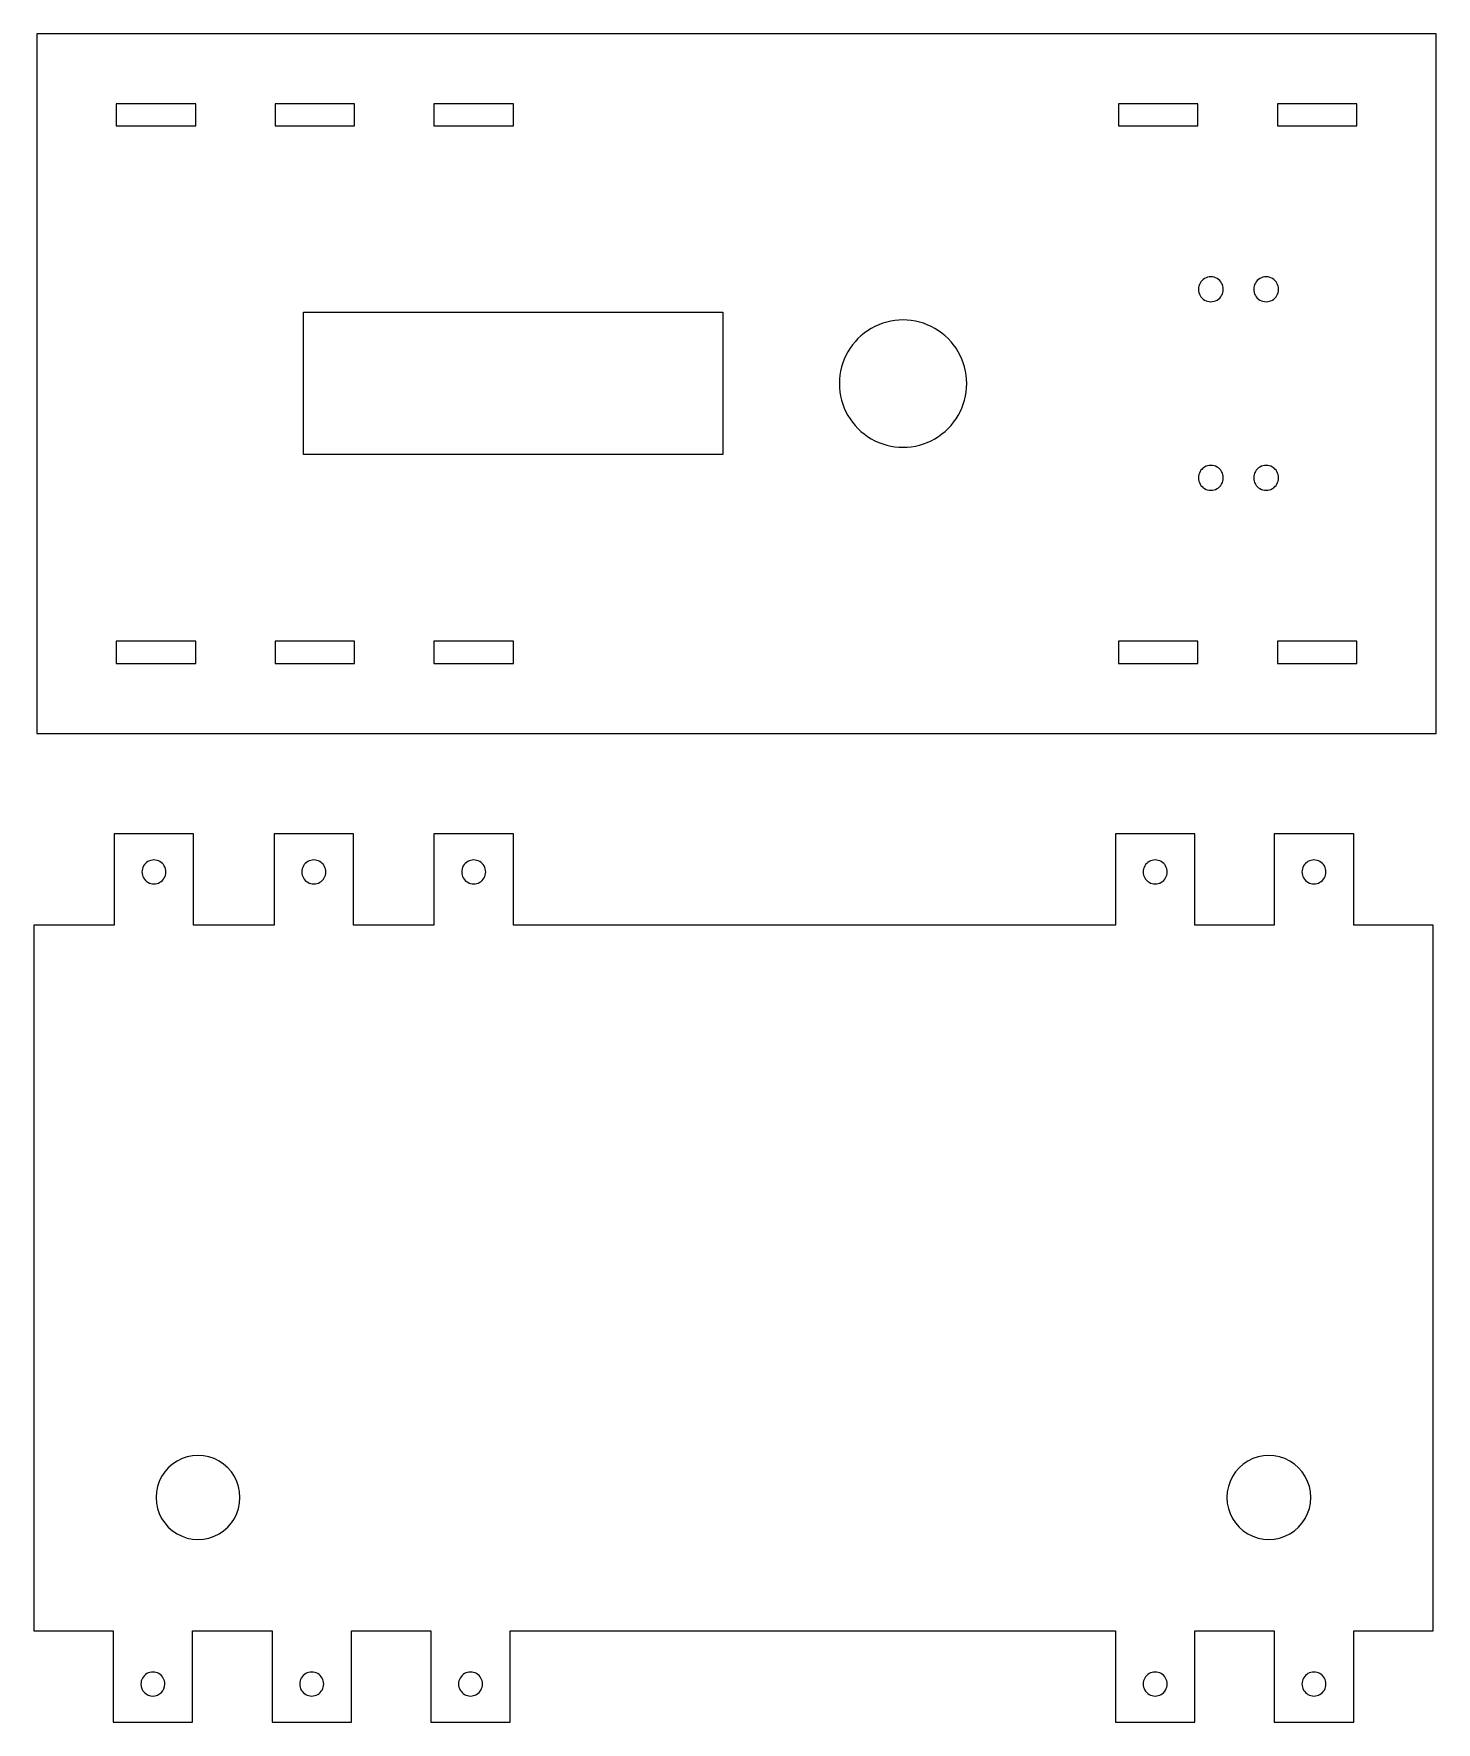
# Model space of a CAD drawing. Extents: x 4 to 205, y 51 to 292.
import ezdxf

# ---------------------------------------------------------------- set-up
doc = ezdxf.new("R2010")
doc.units = 0
doc.layers.get('0').update_dxf_attribs({"linetype": 'CONTINUOUS'})

msp = doc.modelspace()

# ---------------------------------------------------------------- linework, layer by layer
at = {"color": 1}
for points in [[(204.708362, 292.273885), (4.708361, 292.273885)], [(4.708361, 292.273885), (4.708361, 192.273884)], [(204.708362, 192.273884), (204.708362, 292.273885)], [(4.708361, 192.273884), (204.708362, 192.273884)], [(15.763433, 177.924879), (15.763433, 164.84487)], [(27.113433, 177.924879), (15.763433, 177.924879)], [(27.113433, 164.84487), (27.113433, 177.924879)], [(38.613444, 177.924879), (38.613444, 164.84487)], [(49.963443, 177.924879), (38.613444, 177.924879)], [(49.963443, 164.84487), (49.963443, 177.924879)], [(61.463453, 177.924879), (61.463453, 164.84487)], [(72.813452, 177.924879), (61.463453, 177.924879)], [(72.813452, 164.84487), (72.813452, 177.924879)], [(158.863422, 177.924879), (158.863422, 164.84487)], [(170.213424, 177.924879), (158.863422, 177.924879)], [(170.213424, 164.84487), (170.213424, 177.924879)], [(181.563422, 177.924879), (181.563422, 164.84487)], [(192.913423, 177.924879), (181.563422, 177.924879)], [(192.913423, 164.84487), (192.913423, 177.924879)], [(15.763433, 164.84487), (4.263423, 164.84487)], [(4.263423, 164.84487), (4.263423, 64.004888)], [(38.613444, 164.84487), (27.113433, 164.84487)], [(61.463453, 164.84487), (49.963443, 164.84487)], [(158.863422, 164.84487), (72.813452, 164.84487)], [(181.563422, 164.84487), (170.213424, 164.84487)], [(204.263422, 164.84487), (192.913423, 164.84487)], [(204.263422, 64.004888), (204.263422, 164.84487)], [(4.263423, 64.004888), (15.613423, 64.004888)], [(15.613423, 64.004888), (15.613423, 50.924879)], [(26.963423, 64.004888), (38.313422, 64.004888)], [(26.963423, 50.924879), (26.963423, 64.004888)], [(38.313422, 64.004888), (38.313422, 50.924879)], [(49.663423, 64.004888), (61.013422, 64.004888)], [(49.663423, 50.924879), (49.663423, 64.004888)], [(61.013422, 64.004888), (61.013422, 50.924879)], [(72.363423, 64.004888), (158.863422, 64.004888)], [(72.363423, 50.924879), (72.363423, 64.004888)], [(158.863422, 64.004888), (158.863422, 50.924879)], [(170.213424, 64.004888), (181.563422, 64.004888)], [(170.213424, 50.924879), (170.213424, 64.004888)], [(181.563422, 64.004888), (181.563422, 50.924879)], [(192.913423, 64.004888), (204.263422, 64.004888)], [(192.913423, 50.924879), (192.913423, 64.004888)], [(15.613423, 50.924879), (26.963423, 50.924879)], [(38.313422, 50.924879), (49.663423, 50.924879)], [(61.013422, 50.924879), (72.363423, 50.924879)], [(158.863422, 50.924879), (170.213424, 50.924879)], [(181.563422, 50.924879), (192.913423, 50.924879)]]:
    msp.add_lwpolyline(points, dxfattribs=at)
at = {"color": 5}
for points in [[(16.058361, 279.098885), (27.408361, 279.098885), (27.408361, 282.273885), (16.058361, 282.273885), (16.058361, 279.098885)], [(38.758362, 279.098885), (50.108361, 279.098885), (50.108361, 282.273885), (38.758362, 282.273885), (38.758362, 279.098885)], [(61.458362, 279.098885), (72.808361, 279.098885), (72.808361, 282.273885), (61.458362, 282.273885), (61.458362, 279.098885)], [(159.308371, 279.098885), (170.658372, 279.098885), (170.658372, 282.273885), (159.308371, 282.273885), (159.308371, 279.098885)], [(182.008362, 279.098885), (193.358361, 279.098885), (193.358361, 282.273885), (182.008362, 282.273885), (182.008362, 279.098885)], [(42.808361, 252.473885), (102.752361, 252.473885)], [(42.808361, 232.153885), (42.808361, 252.473885)], [(102.752361, 252.473885), (102.752361, 232.153885)], [(102.752361, 232.153885), (42.808361, 232.153885)], [(16.058361, 202.273883), (27.408361, 202.273883), (27.408361, 205.448883), (16.058361, 205.448883), (16.058361, 202.273883)], [(38.758362, 202.273883), (50.108361, 202.273883), (50.108361, 205.448883), (38.758362, 205.448883), (38.758362, 202.273883)], [(61.458362, 202.273883), (72.808361, 202.273883), (72.808361, 205.448883), (61.458362, 205.448883), (61.458362, 202.273883)], [(159.308371, 202.273883), (170.658372, 202.273883), (170.658372, 205.448883), (159.308371, 205.448883), (159.308371, 202.273883)], [(182.008362, 202.273883), (193.358361, 202.273883), (193.358361, 205.448883), (182.008362, 205.448883), (182.008362, 202.273883)]]:
    msp.add_lwpolyline(points, dxfattribs=at)
for points in [[(174.275959, 255.748484), (174.275959, 255.748484)], [(182.175359, 255.748484), (182.175359, 255.748484)], [(137.608361, 242.273885), (137.608361, 242.273885)], [(174.275959, 228.799084), (174.275959, 228.799084)], [(182.175359, 228.799084), (182.175359, 228.799084)], [(23.152933, 172.46487), (23.152933, 172.46487)], [(46.002942, 172.46487), (46.002942, 172.46487)], [(68.852954, 172.46487), (68.852954, 172.46487)], [(166.252923, 172.46487), (166.252923, 172.46487)], [(188.952923, 172.46487), (188.952923, 172.46487)], [(33.738103, 83.054888), (33.738103, 83.054888)], [(186.788744, 83.054888), (186.788744, 83.054888)], [(23.002923, 56.384888), (23.002923, 56.384888)], [(45.702923, 56.384888), (45.702923, 56.384888)], [(68.402922, 56.384888), (68.402922, 56.384888)], [(166.252923, 56.384888), (166.252923, 56.384888)], [(188.952923, 56.384888), (188.952923, 56.384888)]]:
    msp.add_lwpolyline(points, close=True, dxfattribs=at)
for points in [[(171.608959, 257.288277), (171.058844, 256.970668), (170.719959, 256.383702), (170.719959, 255.748484)], [(173.386959, 257.288277), (172.836844, 257.605886), (172.159074, 257.605886), (171.608959, 257.288277)], [(174.275959, 255.748484), (174.275959, 256.383702), (173.937074, 256.970668), (173.386959, 257.288277)], [(179.508359, 257.288277), (178.958244, 256.970668), (178.619359, 256.383702), (178.619359, 255.748484)], [(181.286359, 257.288277), (180.736244, 257.605886), (180.058474, 257.605886), (179.508359, 257.288277)], [(182.175359, 255.748484), (182.175359, 256.383702), (181.836474, 256.970668), (181.286359, 257.288277)], [(170.719959, 255.748484), (170.719959, 255.113265), (171.058844, 254.5263), (171.608959, 254.208691)], [(171.608959, 254.208691), (172.159074, 253.891081), (172.836844, 253.891081), (173.386959, 254.208691)], [(173.386959, 254.208691), (173.937074, 254.5263), (174.275959, 255.113265), (174.275959, 255.748484)], [(178.619359, 255.748484), (178.619359, 255.113265), (178.958244, 254.5263), (179.508359, 254.208691)], [(179.508359, 254.208691), (180.058474, 253.891081), (180.736244, 253.891081), (181.286359, 254.208691)], [(181.286359, 254.208691), (181.836474, 254.5263), (182.175359, 255.113265), (182.175359, 255.748484)], [(133.058361, 250.154716), (130.242811, 251.780275), (126.77391, 251.780275), (123.958361, 250.154716)], [(123.958361, 250.154716), (121.142811, 248.529158), (119.408361, 245.525002), (119.408361, 242.273885)], [(137.608361, 242.273885), (137.608361, 245.525002), (135.87391, 248.529158), (133.058361, 250.154716)], [(119.408361, 242.273885), (119.408361, 239.022768), (121.142811, 236.018613), (123.958361, 234.393054)], [(133.058361, 234.393054), (135.87391, 236.018613), (137.608361, 239.022768), (137.608361, 242.273885)], [(123.958361, 234.393054), (126.773911, 232.767496), (130.242811, 232.767496), (133.058361, 234.393054)], [(171.608959, 230.338877), (171.058844, 230.021268), (170.719959, 229.434302), (170.719959, 228.799084)], [(173.386959, 230.338877), (172.836844, 230.656486), (172.159074, 230.656486), (171.608959, 230.338877)], [(174.275959, 228.799084), (174.275959, 229.434302), (173.937074, 230.021268), (173.386959, 230.338877)], [(179.508359, 230.338877), (178.958244, 230.021268), (178.619359, 229.434302), (178.619359, 228.799084)], [(181.286359, 230.338877), (180.736244, 230.656486), (180.058474, 230.656486), (179.508359, 230.338877)], [(182.175359, 228.799084), (182.175359, 229.434302), (181.836474, 230.021268), (181.286359, 230.338877)], [(170.719959, 228.799084), (170.719959, 228.163865), (171.058844, 227.5769), (171.608959, 227.259291)], [(171.608959, 227.259291), (172.159074, 226.941681), (172.836844, 226.941681), (173.386959, 227.259291)], [(173.386959, 227.259291), (173.937074, 227.5769), (174.275959, 228.163865), (174.275959, 228.799084)], [(178.619359, 228.799084), (178.619359, 228.163865), (178.958244, 227.5769), (179.508359, 227.259291)], [(179.508359, 227.259291), (180.058474, 226.941681), (180.736244, 226.941681), (181.286359, 227.259291)], [(181.286359, 227.259291), (181.836474, 227.5769), (182.175359, 228.163865), (182.175359, 228.799084)], [(20.581183, 173.94967), (20.050715, 173.643404), (19.723933, 173.077401), (19.723933, 172.46487)], [(22.295683, 173.94967), (21.765215, 174.255936), (21.111651, 174.255936), (20.581183, 173.94967)], [(23.152933, 172.46487), (23.152933, 173.077401), (22.826151, 173.643404), (22.295683, 173.94967)], [(43.431192, 173.94967), (42.900724, 173.643404), (42.573942, 173.077401), (42.573942, 172.46487)], [(45.145692, 173.94967), (44.615224, 174.255936), (43.96166, 174.255936), (43.431192, 173.94967)], [(46.002942, 172.46487), (46.002942, 173.077401), (45.67616, 173.643404), (45.145692, 173.94967)], [(66.281204, 173.94967), (65.750736, 173.643404), (65.423954, 173.077401), (65.423954, 172.46487)], [(67.995704, 173.94967), (67.465236, 174.255936), (66.811672, 174.255936), (66.281204, 173.94967)], [(68.852954, 172.46487), (68.852954, 173.077401), (68.526172, 173.643404), (67.995704, 173.94967)], [(163.681173, 173.94967), (163.150705, 173.643404), (162.823923, 173.077401), (162.823923, 172.46487)], [(165.395673, 173.94967), (164.865205, 174.255936), (164.211641, 174.255936), (163.681173, 173.94967)], [(166.252923, 172.46487), (166.252923, 173.077401), (165.926141, 173.643404), (165.395673, 173.94967)], [(186.381173, 173.94967), (185.850705, 173.643404), (185.523923, 173.077401), (185.523923, 172.46487)], [(188.095673, 173.94967), (187.565205, 174.255936), (186.911641, 174.255936), (186.381173, 173.94967)], [(188.952923, 172.46487), (188.952923, 173.077401), (188.626141, 173.643404), (188.095673, 173.94967)], [(19.723933, 172.46487), (19.723933, 171.852338), (20.050715, 171.286335), (20.581183, 170.980069)], [(22.295683, 170.980069), (22.826151, 171.286335), (23.152933, 171.852338), (23.152933, 172.46487)], [(42.573942, 172.46487), (42.573942, 171.852338), (42.900724, 171.286335), (43.431192, 170.980069)], [(45.145692, 170.980069), (45.67616, 171.286335), (46.002942, 171.852338), (46.002942, 172.46487)], [(65.423954, 172.46487), (65.423954, 171.852338), (65.750736, 171.286335), (66.281204, 170.980069)], [(67.995704, 170.980069), (68.526172, 171.286335), (68.852954, 171.852338), (68.852954, 172.46487)], [(162.823923, 172.46487), (162.823923, 171.852338), (163.150705, 171.286335), (163.681173, 170.980069)], [(165.395673, 170.980069), (165.926141, 171.286335), (166.252923, 171.852338), (166.252923, 172.46487)], [(185.523923, 172.46487), (185.523923, 171.852338), (185.850705, 171.286335), (186.381173, 170.980069)], [(188.095673, 170.980069), (188.626141, 171.286335), (188.952923, 171.852338), (188.952923, 172.46487)], [(20.581183, 170.980069), (21.111651, 170.673803), (21.765215, 170.673803), (22.295683, 170.980069)], [(43.431192, 170.980069), (43.96166, 170.673803), (44.615224, 170.673803), (45.145692, 170.980069)], [(66.281204, 170.980069), (66.811672, 170.673803), (67.465236, 170.673803), (67.995704, 170.980069)], [(163.681173, 170.980069), (164.211641, 170.673803), (164.865205, 170.673803), (165.395673, 170.980069)], [(186.381173, 170.980069), (186.911641, 170.673803), (187.565205, 170.673803), (188.095673, 170.980069)], [(30.738479, 88.252125), (28.881881, 89.324211), (26.594325, 89.324211), (24.737727, 88.252125)], [(183.788743, 88.251041), (181.932337, 89.322838), (179.64515, 89.322838), (177.788743, 88.251041)], [(24.737727, 88.252125), (22.88113, 87.180039), (21.737638, 85.198792), (21.738103, 83.054888)], [(33.738103, 83.054888), (33.738568, 85.198792), (32.595076, 87.180039), (30.738479, 88.252125)], [(177.788743, 88.251041), (175.932337, 87.179244), (174.788743, 85.198482), (174.788743, 83.054888)], [(186.788743, 83.054888), (186.788743, 85.198482), (185.64515, 87.179244), (183.788743, 88.251041)], [(21.738103, 83.054888), (21.737638, 80.910985), (22.88113, 78.929737), (24.737727, 77.857651)], [(30.738479, 77.857651), (32.595076, 78.929737), (33.738568, 80.910985), (33.738103, 83.054888)], [(174.788743, 83.054888), (174.788743, 80.911295), (175.932337, 78.930533), (177.788743, 77.858736)], [(183.788744, 77.858736), (185.64515, 78.930533), (186.788744, 80.911295), (186.788744, 83.054888)], [(24.737727, 77.857651), (26.594325, 76.785566), (28.881881, 76.785566), (30.738479, 77.857651)], [(177.788743, 77.858736), (179.64515, 76.786939), (181.932337, 76.786939), (183.788744, 77.858736)], [(22.145673, 57.869689), (21.615205, 58.175955), (20.961641, 58.175955), (20.431173, 57.869689)], [(44.845673, 57.869689), (44.315205, 58.175955), (43.661641, 58.175955), (43.131173, 57.869689)], [(67.545672, 57.869689), (67.015204, 58.175955), (66.361641, 58.175955), (65.831172, 57.869689)], [(165.395673, 57.869689), (164.865205, 58.175955), (164.211641, 58.175955), (163.681173, 57.869689)], [(188.095673, 57.869689), (187.565205, 58.175955), (186.911641, 58.175955), (186.381173, 57.869689)], [(20.431173, 57.869689), (19.900705, 57.563423), (19.573923, 56.99742), (19.573923, 56.384888)], [(19.573923, 56.384888), (19.573923, 55.437996), (20.341531, 54.670388), (21.288423, 54.670388)], [(21.288423, 54.670388), (22.235315, 54.670388), (23.002923, 55.437996), (23.002923, 56.384888)], [(23.002923, 56.384888), (23.002923, 56.99742), (22.676141, 57.563423), (22.145673, 57.869689)], [(43.131173, 57.869689), (42.600705, 57.563423), (42.273923, 56.99742), (42.273923, 56.384888)], [(42.273923, 56.384888), (42.273923, 55.772357), (42.600705, 55.206354), (43.131173, 54.900088)], [(45.702923, 56.384888), (45.702923, 56.99742), (45.376141, 57.563423), (44.845673, 57.869689)], [(44.845673, 54.900088), (45.376141, 55.206354), (45.702923, 55.772357), (45.702923, 56.384888)], [(65.831172, 57.869689), (65.300704, 57.563423), (64.973922, 56.99742), (64.973922, 56.384888)], [(64.973922, 56.384888), (64.973922, 55.772357), (65.300704, 55.206354), (65.831172, 54.900088)], [(68.402922, 56.384888), (68.402922, 56.99742), (68.076141, 57.563423), (67.545672, 57.869689)], [(67.545672, 54.900088), (68.076141, 55.206354), (68.402922, 55.772357), (68.402922, 56.384888)], [(163.681173, 57.869689), (163.150705, 57.563423), (162.823923, 56.99742), (162.823923, 56.384888)], [(162.823923, 56.384888), (162.823923, 55.772357), (163.150705, 55.206354), (163.681173, 54.900088)], [(166.252923, 56.384888), (166.252923, 56.99742), (165.926141, 57.563423), (165.395673, 57.869689)], [(165.395673, 54.900088), (165.926141, 55.206354), (166.252923, 55.772357), (166.252923, 56.384888)], [(186.381173, 57.869689), (185.850705, 57.563423), (185.523923, 56.99742), (185.523923, 56.384888)], [(185.523923, 56.384888), (185.523923, 55.772357), (185.850705, 55.206354), (186.381173, 54.900088)], [(188.952923, 56.384888), (188.952923, 56.99742), (188.626141, 57.563423), (188.095673, 57.869689)], [(188.095673, 54.900088), (188.626141, 55.206354), (188.952923, 55.772357), (188.952923, 56.384888)], [(43.131173, 54.900088), (43.661641, 54.593822), (44.315205, 54.593822), (44.845673, 54.900088)], [(65.831172, 54.900088), (66.361641, 54.593822), (67.015204, 54.593822), (67.545672, 54.900088)], [(163.681173, 54.900088), (164.211641, 54.593822), (164.865205, 54.593822), (165.395673, 54.900088)], [(186.381173, 54.900088), (186.911641, 54.593822), (187.565205, 54.593822), (188.095673, 54.900088)]]:
    msp.add_open_spline(points, degree=3, dxfattribs=at)

doc.saveas('drawing.dxf')
